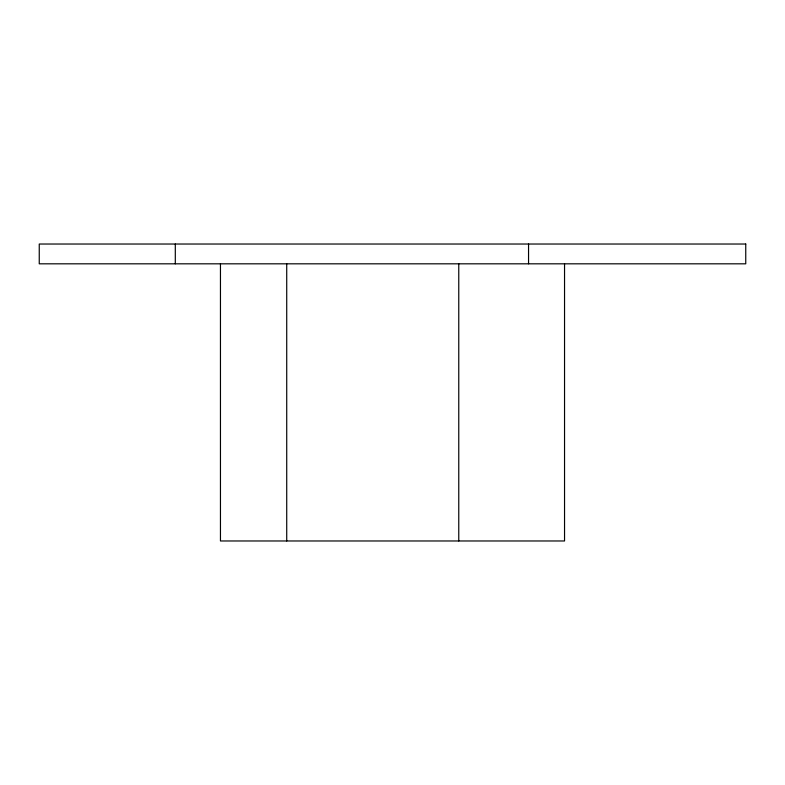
<?xml version="1.0" encoding="UTF-8"?>
<svg xmlns="http://www.w3.org/2000/svg" width="785" height="785" viewBox="0 0 785 785"><rect width="100%" height="100%" fill="white"/><g stroke="black" fill="none" stroke-linecap="round" stroke-linejoin="round"><path stroke-width="1.18" d="M564.543 263.819L564.543 540.973L220.457 540.973L220.457 263.819M528.55 244.027L528.55 263.819M458.764 263.819L458.764 540.973M286.721 263.819L286.721 540.973M175.3 244.027L175.3 263.819M745.75 244.027L39.25 244.027L39.25 263.819L745.75 263.819L745.75 244.027"/></g></svg>
